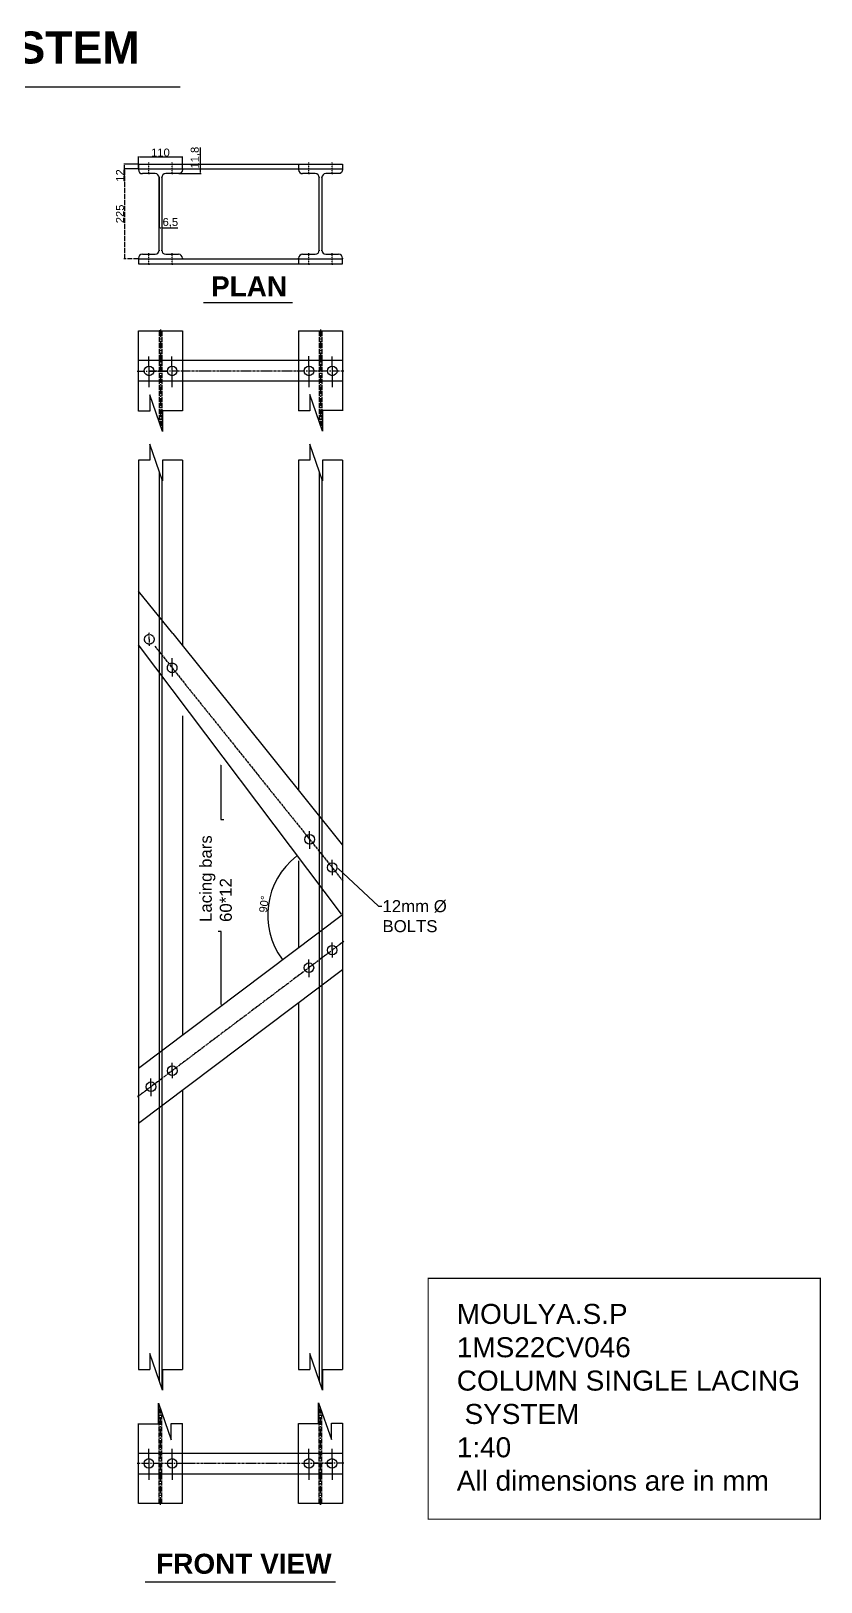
# Model space of a CAD drawing. Header units: millimetres. Extents: x 8616 to 52725, y 6697 to 10698.
# Drawn here: x 23760 to 25734, y 6697 to 10573 of the extents above; entities that cross this region are included whole.
import ezdxf
from ezdxf import colors
from ezdxf.entities.mleader import LeaderData, LeaderLine
from ezdxf.math import Vec2, Vec3

# ---------------------------------------------------------------- set-up
doc = ezdxf.new("R2010")
doc.units = ezdxf.units.MM
for name, pattern in [('ACAD_ISO02W100', [15, 12, -3]), ('CENTER', [50.8, 31.75, -6.35, 6.35, -6.35]), ('CENTER2', [28.575, 19.05, -3.175, 3.175, -3.175])]:
    doc.linetypes.add(name, pattern=pattern)
doc.layers.add('BEAM', color=255, linetype='Continuous')
doc.styles.get("Standard").update_dxf_attribs({"font": 'arial.ttf'})
doc.dimstyles.new('ISO-25', dxfattribs={"dimtxt": 20, "dimasz": 2.5, "dimexe": 1.25, "dimexo": 0.625, "dimtad": 1, "dimtxsty": 'Standard', "dimcen": 2.5, "dimadec": 0, "dimazin": 0, "dimtfac": 1, "dimtmove": 0, "dimatfit": 3, "dimfxl": 1, "dimarcsym": 0})

# ---------------------------------------------------------------- blocks, each defined once
blk = doc.blocks.new('*U78')
at = {"color": 0, "linetype": 'CENTER2', "transparency": 16777216}
blk.add_line((0, 103.5), (0, -136.8), dxfattribs=at)
blk = doc.blocks.new('*U79')
at = {"color": 0, "linetype": 'CENTER2', "transparency": 16777216}
blk.add_line((0, 103.7), (0, -137.6), dxfattribs=at)
blk = doc.blocks.new('*U74')
at = {"color": 0, "linetype": 'CENTER2', "transparency": 16777216}
blk.add_line((-38, 0), (38, 0), dxfattribs=at)
blk = doc.blocks.new('*U75')
at = {"color": 0, "linetype": 'CENTER2', "transparency": 16777216}
blk.add_line((-43.6, 0), (43.6, 0), dxfattribs=at)
blk = doc.blocks.new('*U76')
at = {"color": 0, "linetype": 'CENTER2', "transparency": 16777216}
blk.add_line((-38, 0), (38, 0), dxfattribs=at)
blk = doc.blocks.new('*U77')
at = {"color": 0, "linetype": 'CENTER2', "transparency": 16777216}
blk.add_line((-43.6, 0), (43.6, 0), dxfattribs=at)
blk = doc.blocks.new('*U80')
at = {"color": 0, "linetype": 'CENTER2', "ltscale": 0.2, "transparency": 16777216}
blk.add_line((257.8, 194.3), (-257.8, -194.3), dxfattribs=at)
blk = doc.blocks.new('*U81')
at = {"color": 0, "linetype": 'CENTER2', "ltscale": 0.3, "transparency": 16777216}
blk.add_line((-235, 293.2), (235, -293.2), dxfattribs=at)
blk = doc.blocks.new('*U86')
at = {"color": 0, "linetype": 'CENTER2', "transparency": 16777216}
blk.add_line((0, -103.5), (0, 136.8), dxfattribs=at)
blk = doc.blocks.new('*U87')
at = {"color": 0, "linetype": 'CENTER2', "transparency": 16777216}
blk.add_line((0, -103.7), (0, 137.6), dxfattribs=at)
blk = doc.blocks.new('*U82')
at = {"color": 0, "linetype": 'CENTER2', "transparency": 16777216}
blk.add_line((38, 0), (-38, 0), dxfattribs=at)
blk = doc.blocks.new('*U83')
at = {"color": 0, "linetype": 'CENTER2', "transparency": 16777216}
blk.add_line((43.6, 0), (-43.6, 0), dxfattribs=at)
blk = doc.blocks.new('*U84')
at = {"color": 0, "linetype": 'CENTER2', "transparency": 16777216}
blk.add_line((38, 0), (-38, 0), dxfattribs=at)
blk = doc.blocks.new('*U85')
at = {"color": 0, "linetype": 'CENTER2', "transparency": 16777216}
blk.add_line((43.6, 0), (-43.6, 0), dxfattribs=at)
blk = doc.blocks.new('*D90')
at = {"color": 0, "linetype": 'ACAD_ISO02W100', "lineweight": -2, "transparency": 16777216}
for p, q in [((24027.4, 10228.6), (23991.6, 10228.6)), ((23992.9, 10226.1), (23992.9, 10006.1)), ((24027.4, 10003.6), (23991.6, 10003.6))]:
    blk.add_line(p, q, dxfattribs=at)
at = {"color": 0, "linetype": 'ACAD_ISO02W100', "transparency": 16777216}
for points in [[(23992.5, 10226.1), (23993.3, 10226.1), (23992.9, 10228.6)], [(23992.5, 10006.1), (23993.3, 10006.1), (23992.9, 10003.6)]]:
    blk.add_solid(points, dxfattribs=at)
at = {"layer": 'Defpoints', "color": 0, "linetype": 'ACAD_ISO02W100', "transparency": 16777216}
for p in [(24028, 10228.6), (23992.9, 10003.6), (24028, 10003.6)]:
    blk.add_point(p, dxfattribs=at)
at = {"color": 0, "linetype": 'ACAD_ISO02W100', "transparency": 16777216, "insert": (23982, 10116.1), "char_height": 20, "attachment_point": 5, "rotation": 90}
blk.add_mtext('225', dxfattribs=at)
blk = doc.blocks.new('*D91')
at = {"color": 0, "lineweight": -2, "ltscale": 0.2, "transparency": 16777216}
for p, q in [((24028, 10229.2), (24028, 10259.9)), ((24030.5, 10258.6), (24135.5, 10258.6)), ((24138, 10229.2), (24138, 10259.9))]:
    blk.add_line(p, q, dxfattribs=at)
at = {"color": 0, "ltscale": 0.2, "transparency": 16777216}
for points in [[(24030.5, 10259), (24030.5, 10258.2), (24028, 10258.6)], [(24135.5, 10259), (24135.5, 10258.2), (24138, 10258.6)]]:
    blk.add_solid(points, dxfattribs=at)
at = {"layer": 'Defpoints', "color": 0, "ltscale": 0.2, "transparency": 16777216}
for p in [(24138, 10258.6), (24028, 10228.6), (24138, 10228.6)]:
    blk.add_point(p, dxfattribs=at)
at = {"color": 0, "ltscale": 0.2, "transparency": 16777216, "insert": (24083, 10269.4), "char_height": 20, "attachment_point": 5}
blk.add_mtext('110', dxfattribs=at)
blk = doc.blocks.new('*D92')
at = {"color": 0, "lineweight": -2, "ltscale": 0.2, "transparency": 16777216}
for p, q in [((24027.4, 10240.4), (23991.4, 10240.4)), ((23992.7, 10237.9), (23992.7, 10231.1)), ((24027.4, 10228.6), (23991.4, 10228.6)), ((23992.7, 10228.6), (23992.7, 10198.3))]:
    blk.add_line(p, q, dxfattribs=at)
at = {"color": 0, "ltscale": 0.2, "transparency": 16777216}
for points in [[(23992.3, 10237.9), (23993.1, 10237.9), (23992.7, 10240.4)], [(23992.3, 10231.1), (23993.1, 10231.1), (23992.7, 10228.6)]]:
    blk.add_solid(points, dxfattribs=at)
at = {"layer": 'Defpoints', "color": 0, "ltscale": 0.2, "transparency": 16777216}
for p in [(24028, 10240.4), (23992.7, 10228.6), (24028, 10228.6)]:
    blk.add_point(p, dxfattribs=at)
at = {"color": 0, "ltscale": 0.2, "transparency": 16777216, "insert": (23982, 10212.2), "char_height": 20, "attachment_point": 5, "rotation": 90}
blk.add_mtext('12', dxfattribs=at)
blk = doc.blocks.new('*D88')
at = {"color": 0, "lineweight": -2, "ltscale": 0.2, "transparency": 16777216}
for p, q in [((24183.2, 10228.6), (24183.2, 10282.4)), ((24128.6, 10228.6), (24184.4, 10228.6)), ((24128.6, 10216.8), (24184.4, 10216.8)), ((24183.2, 10219.3), (24183.2, 10226.1))]:
    blk.add_line(p, q, dxfattribs=at)
at = {"color": 0, "ltscale": 0.2, "transparency": 16777216}
for points in [[(24182.7, 10226.1), (24183.6, 10226.1), (24183.2, 10228.6)], [(24182.7, 10219.3), (24183.6, 10219.3), (24183.2, 10216.8)]]:
    blk.add_solid(points, dxfattribs=at)
at = {"layer": 'Defpoints', "color": 0, "ltscale": 0.2, "transparency": 16777216}
for p in [(24128, 10228.6), (24128, 10216.8), (24183.2, 10228.6)]:
    blk.add_point(p, dxfattribs=at)
at = {"color": 0, "ltscale": 0.2, "transparency": 16777216, "insert": (24170.5, 10256.8), "char_height": 20, "attachment_point": 5, "rotation": 90}
blk.add_mtext('11,8', dxfattribs=at)
blk = doc.blocks.new('*D89')
at = {"color": 0, "lineweight": -2, "ltscale": 0.2, "transparency": 16777216}
for p, q in [((24079.8, 10206.2), (24079.8, 10080.2)), ((24086.3, 10206.2), (24086.3, 10080.2)), ((24082.3, 10081.4), (24083.8, 10081.4)), ((24086.3, 10081.4), (24126.7, 10081.4))]:
    blk.add_line(p, q, dxfattribs=at)
at = {"color": 0, "ltscale": 0.2, "transparency": 16777216}
for points in [[(24082.3, 10081.9), (24082.3, 10081), (24079.8, 10081.4)], [(24083.8, 10081.9), (24083.8, 10081), (24086.3, 10081.4)]]:
    blk.add_solid(points, dxfattribs=at)
at = {"layer": 'Defpoints', "color": 0, "ltscale": 0.2, "transparency": 16777216}
for p in [(24079.8, 10206.8), (24086.3, 10206.8), (24086.3, 10081.4)]:
    blk.add_point(p, dxfattribs=at)
at = {"color": 0, "ltscale": 0.2, "transparency": 16777216, "insert": (24107.7, 10094.1), "char_height": 20, "attachment_point": 5}
blk.add_mtext('6,5', dxfattribs=at)
blk = doc.blocks.new('*D93')
at = {"color": 0, "lineweight": -2, "ltscale": 0.2, "transparency": 16777216}
blk.add_arc((24537, 8363.5), 186.1, 127.7699, 216.2301, dxfattribs=at)
at = {"color": 0, "ltscale": 0.2, "transparency": 16777216}
for points in [[(24422.8, 8510.9), (24423.3, 8510.3), (24425, 8512.1)], [(24387.2, 8253.8), (24386.6, 8253.3), (24388.4, 8251.6)]]:
    blk.add_solid(points, dxfattribs=at)
at = {"layer": 'Defpoints', "color": 0, "ltscale": 0.2, "transparency": 16777216}
for p in [(24028.2, 9038.8), (24365.7, 8436.2), (24535.2, 8365.9), (24538.2, 8364.4), (24028.2, 7980.1)]:
    blk.add_point(p, dxfattribs=at)
at = {"color": 0, "ltscale": 0.2, "transparency": 16777216, "insert": (24342, 8390.9), "char_height": 20, "attachment_point": 5, "rotation": 82}
blk.add_mtext('90°', dxfattribs=at)

msp = doc.modelspace()

# ---------------------------------------------------------------- linework, layer by layer
at = {"ltscale": 0.8}
msp.add_line((22077.123, 10433.629), (24132.109, 10433.629), dxfattribs=at)
at = {"ltscale": 0.2}
for p, q in [((24028.019, 10240.382), (24538.157, 10240.382)), ((24028.019, 10240.382), (24028.019, 10228.582)), ((24428.157, 10240.382), (24428.157, 10228.582)), ((24538.157, 10240.382), (24538.157, 10228.582)), ((24028.019, 10228.582), (24538.157, 10228.582)), ((24028.019, 10228.582), (24028.019, 10228.582)), ((24028.019, 10228.582), (24028.019, 10226.782)), ((24138.019, 10228.582), (24138.019, 10228.582)), ((24428.157, 10228.582), (24428.157, 10228.582)), ((24428.157, 10228.582), (24428.157, 10226.782)), ((24538.157, 10228.582), (24538.157, 10228.582)), ((24028.019, 10003.582), (24028.019, 10005.382)), ((24028.019, 10003.582), (24538.157, 10003.582)), ((24028.019, 10003.582), (24028.019, 9991.782)), ((24138.019, 10005.382), (24138.019, 10003.582)), ((24428.157, 10003.582), (24428.157, 10005.382)), ((24428.157, 10003.582), (24428.157, 9991.782)), ((24538.157, 10005.382), (24538.157, 10003.582)), ((24538.157, 10003.582), (24538.157, 10003.582)), ((24538.157, 9991.782), (24538.157, 10003.582)), ((24028.019, 9991.782), (24538.157, 9991.782)), ((24190.99, 9894.838), (24412.742, 9894.838)), ((24028.157, 9823.813), (24138.157, 9823.813)), ((24028.157, 9622.99), (24028.157, 9823.813)), ((24083.157, 9823.813), (24079.907, 9823.813)), ((24138.157, 9823.813), (24138.157, 9623.813)), ((24428.157, 9823.813), (24428.157, 9623.813)), ((24428.157, 9823.813), (24538.157, 9823.813)), ((24538.157, 9823.813), (24538.157, 9623.813)), ((24028.157, 9750.438), (24538.157, 9750.438)), ((24054.105, 9735.8), (24054.105, 9759.897)), ((24054.105, 9735.8), (24054.105, 9682.723)), ((24111.839, 9735.8), (24111.839, 9759.897)), ((24111.839, 9735.8), (24111.839, 9682.723)), ((24454.105, 9736.212), (24454.105, 9760.309)), ((24454.105, 9736.212), (24454.105, 9683.134)), ((24511.91, 9735.813), (24511.91, 9759.911)), ((24511.91, 9735.813), (24511.91, 9682.736)), ((24028.157, 9698.76), (24538.157, 9698.76)), ((24087.946, 9572.154), (24056.255, 9663.825)), ((24056.255, 9663.825), (24056.255, 9622.99)), ((24487.946, 9572.977), (24456.255, 9664.649)), ((24456.255, 9664.649), (24456.255, 9623.813)), ((24056.255, 9622.99), (24028.157, 9622.99)), ((24138.157, 9623.813), (24087.946, 9623.813)), ((24087.946, 9623.813), (24087.946, 9572.154)), ((24456.255, 9623.813), (24428.157, 9623.813)), ((24538.157, 9624.637), (24487.946, 9624.637)), ((24487.946, 9624.637), (24487.946, 9572.977)), ((24087.946, 9448.948), (24056.255, 9540.619)), ((24056.255, 9540.619), (24056.255, 9500.607)), ((24487.946, 9448.948), (24456.255, 9540.619)), ((24456.255, 9540.619), (24456.255, 9500.607)), ((24028.157, 9500.607), (24028.157, 7228.212)), ((24056.255, 9500.607), (24028.157, 9500.607)), ((24138.157, 9500.607), (24087.946, 9500.607)), ((24087.946, 9500.607), (24087.946, 9448.948)), ((24138.157, 9500.607), (24138.157, 9165.104)), ((24428.157, 9500.607), (24428.157, 8719.899)), ((24456.255, 9500.607), (24428.157, 9500.607)), ((24538.157, 9500.607), (24487.946, 9500.607)), ((24487.946, 9500.607), (24487.946, 9448.948)), ((24538.157, 9500.607), (24538.157, 7228.212)), ((24113.996, 9067.42), (24028.157, 9173.241)), ((24138.157, 9165.104), (24138.157, 9037.27)), ((24535.205, 8365.884), (24028.157, 9038.761)), ((24113.996, 9067.42), (24538.157, 8538.107)), ((24138.157, 8861.364), (24138.157, 8062.988)), ((24428.157, 8719.899), (24428.157, 8675.377)), ((24455.757, 8552.981), (24455.757, 8573.523)), ((24455.757, 8552.981), (24455.757, 8552.981)), ((24455.757, 8552.981), (24455.757, 8529.218)), ((24428.157, 8499.471), (24428.157, 8281.519)), ((24512.198, 8482.548), (24512.198, 8501.991)), ((24512.198, 8482.548), (24512.198, 8463.851)), ((24538.157, 8364.41), (24028.157, 7980.097)), ((24512.198, 8275.981), (24512.198, 8295.423)), ((24512.198, 8275.981), (24512.198, 8257.284)), ((24538.157, 8226.675), (24028.157, 7842.362)), ((24453.917, 8232.063), (24453.917, 8252.606)), ((24453.917, 8232.063), (24453.917, 8232.063)), ((24453.917, 8232.063), (24453.917, 8208.3)), ((24428.157, 8143.784), (24428.157, 8094.21)), ((24428.157, 8094.21), (24428.157, 7228.212)), ((24112.504, 7974.79), (24112.504, 7994.233)), ((24059.219, 7934.637), (24059.219, 7955.18)), ((24112.504, 7974.79), (24112.504, 7956.093)), ((24059.219, 7934.637), (24059.219, 7934.637)), ((24059.219, 7934.637), (24059.219, 7910.874)), ((24138.157, 7925.253), (24138.157, 7790.037)), ((24138.157, 7790.037), (24138.157, 7559.21)), ((24138.157, 7559.21), (24138.157, 7228.212)), ((24087.946, 7176.553), (24056.255, 7268.224)), ((24056.255, 7268.224), (24056.255, 7228.212)), ((24487.946, 7176.553), (24456.255, 7268.224)), ((24456.255, 7268.224), (24456.255, 7228.212)), ((24028.157, 7228.212), (24056.255, 7228.212)), ((24087.946, 7228.212), (24138.157, 7228.212)), ((24087.946, 7228.212), (24087.946, 7176.553)), ((24428.157, 7228.212), (24456.255, 7228.212)), ((24487.946, 7228.212), (24538.157, 7228.212)), ((24487.946, 7228.212), (24487.946, 7176.553)), ((24078.368, 7092.339), (24078.368, 7143.999)), ((24078.368, 7143.999), (24110.059, 7052.327)), ((24478.368, 7093.163), (24478.368, 7144.822)), ((24478.368, 7144.822), (24510.059, 7053.151)), ((24510.059, 7053.151), (24510.059, 7093.986)), ((24510.059, 7093.986), (24538.157, 7093.986)), ((24538.157, 7093.986), (24538.157, 6893.163)), ((24028.157, 6893.163), (24028.157, 7093.163)), ((24028.157, 7092.339), (24078.368, 7092.339)), ((24110.059, 7052.327), (24110.059, 7093.163)), ((24110.059, 7093.163), (24138.157, 7093.163)), ((24138.157, 6893.163), (24138.157, 7093.163)), ((24428.157, 6893.163), (24428.157, 7093.163)), ((24428.157, 7093.163), (24478.368, 7093.163)), ((24538.157, 7018.216), (24028.157, 7018.216)), ((24053.957, 7005.548), (24053.957, 7029.645)), ((24112.208, 7005.561), (24112.208, 7029.659)), ((24454.029, 7005.561), (24454.029, 7029.659)), ((24511.762, 7005.561), (24511.762, 7029.659)), ((24053.957, 7005.548), (24053.957, 6952.471)), ((24112.208, 7005.561), (24112.208, 6952.484)), ((24454.029, 7005.561), (24454.029, 6952.484)), ((24511.762, 7005.561), (24511.762, 6952.484)), ((24538.157, 6966.538), (24028.157, 6966.538)), ((24138.157, 6893.163), (24028.157, 6893.163)), ((24538.157, 6893.163), (24428.157, 6893.163)), ((24483.157, 6893.163), (24486.407, 6893.163)), ((24044.413, 6696.853), (24520.174, 6696.853))]:
    msp.add_line(p, q, dxfattribs=at)
at = {"linetype": 'ACAD_ISO02W100'}
for p, q in [((24053.894, 10218.582), (24053.894, 10244.586)), ((24112.144, 10218.582), (24112.144, 10244.586)), ((24454.032, 10218.582), (24454.032, 10244.586)), ((24512.282, 10218.582), (24512.282, 10244.586)), ((24053.894, 9991.782), (24053.894, 10017.786)), ((24111.968, 9991.782), (24111.968, 10017.786)), ((24454.032, 9991.782), (24454.032, 10017.786)), ((24512.105, 9991.782), (24512.105, 10017.786))]:
    msp.add_line(p, q, dxfattribs=at).dxf.unprotected_set("ltscale", 0)
at = {"linetype": 'ACAD_ISO02W100', "ltscale": 0.3}
for p, q in [((24053.894, 10218.582), (24053.894, 10215.45)), ((24112.144, 10218.582), (24112.144, 10215.45)), ((24454.032, 10218.582), (24454.032, 10215.45)), ((24512.282, 10218.582), (24512.282, 10215.45)), ((24053.894, 9991.782), (24053.894, 9988.65)), ((24111.968, 9991.782), (24111.968, 9988.65)), ((24454.032, 9991.782), (24454.032, 9988.65)), ((24512.105, 9991.782), (24512.105, 9988.65))]:
    msp.add_line(p, q, dxfattribs=at)
at = {"linetype": 'ACAD_ISO02W100'}
for p, q in [((24079.907, 9823.813), (24079.915, 9595.382)), ((24086.407, 9823.813), (24086.421, 9576.564)), ((24480.05, 9823.813), (24480.059, 9595.791)), ((24486.55, 9823.813), (24486.564, 9576.973)), ((24079.763, 6893.163), (24079.749, 7140.003)), ((24479.907, 6893.163), (24479.892, 7140.412)), ((24086.263, 6893.163), (24086.254, 7121.185)), ((24486.407, 6893.163), (24486.398, 7121.594))]:
    msp.add_line(p, q, dxfattribs=at)
at = {"linetype": 'CENTER', "ltscale": 0.2}
for p, q in [((24141.657, 9723.813), (24428.157, 9723.813)), ((24055.135, 9052.919), (24055.135, 9071.185)), ((24055.135, 9052.919), (24055.135, 9036.109)), ((24112.292, 8981.594), (24112.292, 9005.987)), ((24112.292, 8981.594), (24112.292, 8960.084)), ((24424.657, 6993.163), (24138.157, 6993.163))]:
    msp.add_line(p, q, dxfattribs=at)
at = {"linetype": 'ACAD_ISO02W100', "ltscale": 0.2}
for p, q in [((24079.94, 9472.106), (24079.902, 7199.821)), ((24479.711, 9472.106), (24479.651, 7200.548)), ((24086.429, 9453.334), (24086.418, 7180.971)), ((24486.2, 9453.334), (24486.275, 7181.385))]:
    msp.add_line(p, q, dxfattribs=at)
at = {"ltscale": 0.2}
for points in [[(24038.019, 10015.382), (24069.769, 10015.382, 0.41421356), (24079.769, 10025.382), (24079.769, 10023.582), (24079.769, 10208.582), (24079.769, 10206.782, 0.41421356), (24069.769, 10216.782), (24038.019, 10216.782)], [(24138.019, 10228.582), (24138.019, 10226.782, -0.41421356), (24128.019, 10216.782), (24096.269, 10216.782, 0.41421356), (24086.269, 10206.782), (24086.269, 10208.582), (24086.269, 10023.582), (24086.269, 10025.382, 0.41421356), (24096.269, 10015.382), (24128.019, 10015.382)], [(24438.157, 10015.382), (24469.907, 10015.382, 0.41421356), (24479.907, 10025.382), (24479.907, 10023.582), (24479.907, 10208.582), (24479.907, 10206.782, 0.41421356), (24469.907, 10216.782), (24438.157, 10216.782)], [(24538.157, 10228.582), (24538.157, 10226.782, -0.41421356), (24528.157, 10216.782), (24496.407, 10216.782, 0.41421356), (24486.407, 10206.782), (24486.407, 10208.582), (24486.407, 10023.582), (24486.407, 10025.382, 0.41421356), (24496.407, 10015.382), (24528.157, 10015.382)]]:
    msp.add_lwpolyline(points, format="xyb", dxfattribs=at)
at = {"ltscale": 0.8, "const_width": 3}
msp.add_lwpolyline([(24751.97, 7455.755), (25732.258, 7455.755), (25732.258, 6853.939), (24751.97, 6853.939)], close=True, dxfattribs=at)
at = {"ltscale": 0.2}
for centre in [(24054.551, 9723.813), (24112.284, 9723.813), (24454.105, 9723.813), (24512.356, 9723.827), (24455.757, 8552.981), (24512.198, 8482.548), (24512.198, 8275.981), (24453.917, 8232.063), (24112.504, 7974.79), (24059.219, 7934.637), (24053.957, 6993.15), (24112.208, 6993.163), (24454.029, 6993.163), (24511.762, 6993.163)]:
    msp.add_circle(centre, 12, dxfattribs=at)
at = {"linetype": 'CENTER', "ltscale": 0.2}
for centre in [(24055.135, 9052.919), (24112.292, 8981.594)]:
    msp.add_circle(centre, 12, dxfattribs=at)
at = {"ltscale": 0.2}
for centre, start, end in [((24038.019, 10226.782), 180, 270), ((24438.157, 10226.782), 180, 270), ((24038.019, 10005.382), 90, 180), ((24128.019, 10005.382), 0, 90), ((24438.157, 10005.382), 90, 180), ((24528.157, 10005.382), 0, 90)]:
    msp.add_arc(centre, 10, start, end, dxfattribs=at)

# ---------------------------------------------------------------- block references
at = {"linetype": 'CENTER2'}
for name, p in [('*U79', (24083.157, 9723.607)), ('*U78', (24483.157, 9723.813)), ('*U74', (24062.681, 9723.401)), ('*U75', (24098.104, 9723.813)), ('*U76', (24462.681, 9723.813)), ('*U77', (24498.104, 9724.225)), ('*U86', (24083.157, 6993.163)), ('*U87', (24483.157, 6993.369)), ('*U85', (24068.209, 6992.751)), ('*U84', (24103.632, 6993.163)), ('*U83', (24468.209, 6993.163)), ('*U82', (24503.632, 6993.575))]:
    msp.add_blockref(name, p, dxfattribs=at)
at = {"linetype": 'CENTER2', "ltscale": 0.3}
msp.add_blockref('*U81', (24303.879, 8742.511), dxfattribs=at)
at = {"linetype": 'CENTER2', "ltscale": 0.2}
msp.add_blockref('*U80', (24283.157, 8103.386), dxfattribs=at)

# ---------------------------------------------------------------- texts
at = {"ltscale": 0.8, "insert": (22143.705, 10572.076), "char_height": 80, "attachment_point": 1}
msp.add_mtext_dynamic_manual_height_columns('{\\fArial|b1|i0|c0|p34;COLUMN SINGLE LACING SYSTEM }', width=3619.00866, gutter_width=12.5, heights=[0], dxfattribs=at)
at = {"ltscale": 0.2, "char_height": 50, "attachment_point": 1}
for s, insert in [('{\\fArial|b1|i0|c0|p34;PLAN}', (24209.283, 9959.999)), ('{\\fArial|b1|i0|c0|p34;FRONT VIEW}', (24072.277, 6767.46))]:
    msp.add_mtext_dynamic_manual_height_columns(s, width=732.18672, gutter_width=12.5, heights=[0], dxfattribs=dict(at, insert=insert))
at = {"linetype": 'CENTER', "ltscale": 0.2, "insert": (24181.237, 8346.493), "char_height": 30, "attachment_point": 1, "rotation": 90}
msp.add_mtext_dynamic_manual_height_columns('Lacing bars 60*12', width=284.00942, gutter_width=12.5, heights=[0], dxfattribs=at)
at = {"layer": 'BEAM', "color": 18, "lineweight": 0, "true_color": 0x000000, "insert": (24823.58, 7391.859), "char_height": 50, "attachment_point": 1}
msp.add_mtext_dynamic_manual_height_columns('{\\C0;MOULYA.S.P\\P1MS22CV046\\PCOLUMN SINGLE LACING\\P SYSTEM\\P1:40\\PAll dimensions are in mm}', width=2028.33524, gutter_width=50, heights=[0], dxfattribs=at)

# ---------------------------------------------------------------- dimensions: what is measured, and where the dimension line sits
at = {"ltscale": 0.2}
for base, p1, p2, picture, middle in [((24138.019, 10258.607), (24028.019, 10228.582), (24138.019, 10228.582), '*D91', (24083.019, 10269.444)), ((24086.269, 10081.448), (24079.769, 10206.782), (24086.269, 10206.782), '*D89', (24107.73, 10094.092))]:
    dim = msp.add_linear_dim(base=base, p1=p1, p2=p2, dimstyle='ISO-25', dxfattribs=at)
    dim.commit()
    dim.dimension.update_dxf_attribs({"geometry": picture, "text_midpoint": middle})
dim = msp.add_linear_dim(base=(24183.167, 10228.582), p1=(24128.019, 10216.782), p2=(24128.019, 10228.582), angle=90, dimstyle='ISO-25', dxfattribs=at)
dim.commit()
dim.dimension.update_dxf_attribs({"geometry": '*D88', "text_midpoint": (24170.522, 10256.762)})
dim = msp.add_linear_dim(base=(23992.678, 10228.582), p1=(24028.019, 10240.382), p2=(24028.019, 10228.582), angle=90, text='12', dimstyle='ISO-25', dxfattribs=at)
dim.commit()
dim.dimension.update_dxf_attribs({"geometry": '*D92', "text_midpoint": (23982.012, 10212.176)})
at = {"linetype": 'ACAD_ISO02W100'}
dim = msp.add_linear_dim(base=(23992.886, 10003.582), p1=(24028.019, 10228.582), p2=(24028.019, 10003.582), angle=90, dimstyle='ISO-25', dxfattribs=at)
dim.commit()
dim.dimension.update_dxf_attribs({"geometry": '*D90', "text_midpoint": (23982.049, 10116.082)})
at = {"ltscale": 0.2}
dim = msp.add_angular_dim_2l(base=(24365.72, 8436.222), line1=((24535.205, 8365.884), (24028.157, 9038.761)), line2=((24538.157, 8364.41), (24028.157, 7980.097)), dimstyle='ISO-25', dxfattribs=at)
dim.commit()
dim.dimension.update_dxf_attribs({"geometry": '*D93', "text_midpoint": (24342.009, 8390.927)})

# ---------------------------------------------------------------- leaders
at = {"linetype": 'CENTER', "ltscale": 0.2}
ml = msp.add_multileader_mtext('Standard', dxfattribs=at)
ml.set_content('', color=256)
ml.set_leader_properties()
ml.build(insert=Vec2(0, 0))
ctx = ml.context
ctx.base_point, ctx.plane_origin = Vec3(24241.676, 8602.925), Vec3(24233.676, 8742.164)
notes = []
notes.append((ctx, [(0, (1, 1, 0), (24233.676, 8602.925), (1, 0), 8, [(0, [(24233.676, 8742.164)], 0, [])])]))
ctx.mtext.insert, ctx.mtext.flow_direction = Vec3(24243.676, 8604.925), 5
ml = msp.add_multileader_mtext('Standard', dxfattribs=at)
ml.set_content('12mm %%C\\PBOLTS', color=256)
ml.set_leader_properties()
ml.build(insert=Vec2(0, 0))
ctx = ml.context
ctx.base_point, ctx.char_height, ctx.plane_origin = Vec3(24635.935, 8385.748), 30, Vec3(24524.198, 8482.548)
notes.append((ctx, [(0, (1, 1, 0), (24627.935, 8385.748), (1, 0), 8, [(0, [(24524.198, 8482.548)], 0, [])])]))
ctx.mtext.insert, ctx.mtext.flow_direction = Vec3(24637.935, 8401.003), 5
ml = msp.add_multileader_mtext('Standard', dxfattribs=at)
ml.set_content('', color=256)
ml.set_leader_properties()
ml.build(insert=Vec2(0, 0))
ctx = ml.context
ctx.base_point, ctx.plane_origin = Vec3(24223.03, 8322.281), Vec3(24235.03, 8135.988)
ctx.text_align_type = 2
notes.append((ctx, [(0, (1, 1, 0), (24235.03, 8322.281), (-1, 0), 8, [(0, [(24235.03, 8135.988)], 0, [])])]))
ctx.mtext.insert, ctx.mtext.alignment, ctx.mtext.flow_direction = Vec3(24225.03, 8324.281), 3, 5
for ctx, leaders in notes:
    for number, flags, end, landing, length, lines in leaders:
        leader = LeaderData()
        leader.index, (leader.has_last_leader_line, leader.has_dogleg_vector, leader.attachment_direction) = number, flags
        leader.last_leader_point, leader.dogleg_vector, leader.dogleg_length = Vec3(end), Vec3(landing), length
        for number, points, colour, breaks in lines:
            line = LeaderLine()
            line.index, line.vertices, line.color, line.breaks = number, Vec3.list(points), colors.encode_raw_color(colour), breaks
            leader.lines.append(line)
        ctx.leaders.append(leader)

doc.saveas('drawing.dxf')
